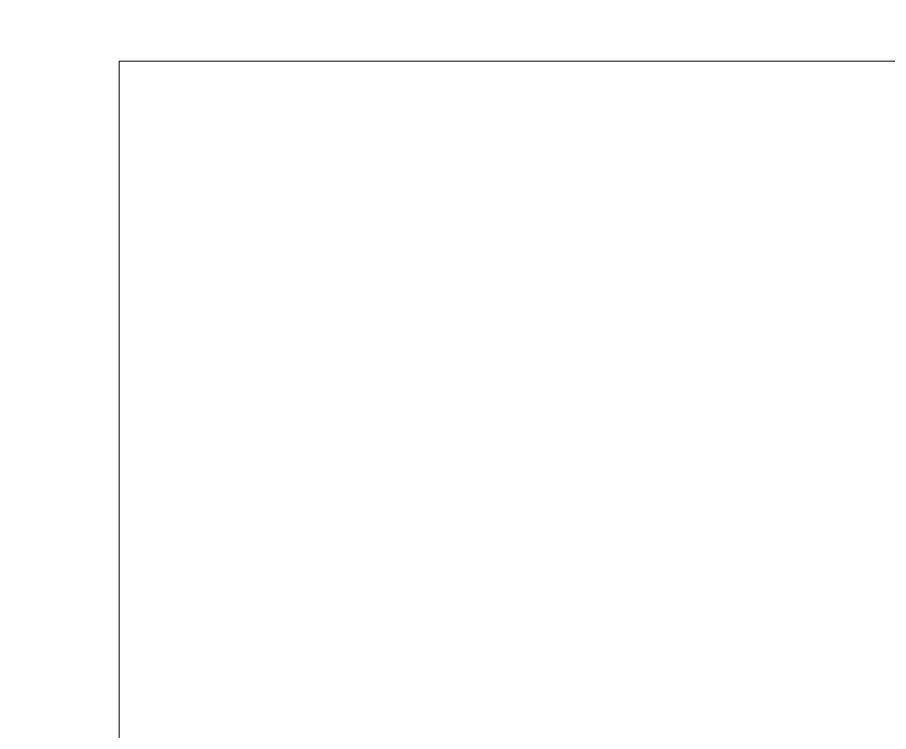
# Model space of a CAD drawing. Header units: millimetres. Extents: x 81773 to 282675, y -8553 to 29000.
# Drawn here: x 109747.35 to 109770, y 6602.57 to 6621.14 of the extents above; entities that cross this region are included whole.
import ezdxf

# ---------------------------------------------------------------- set-up
doc = ezdxf.new("R2010")
doc.units = ezdxf.units.MM
doc.layers.add('A-WALL', color=7, linetype='Continuous', lineweight=9)
doc.layers.add('I-WALL', color=7, linetype='Continuous', lineweight=9)
doc.layers.add('I-WALL-2', color=9, linetype='Continuous', lineweight=9, true_color=0x808080)
pattern_1 = [(45, (0, 0), (-35.35534, 35.35534), [])]

msp = doc.modelspace()

# ---------------------------------------------------------------- hatches: boundary and pattern name
at = {"layer": 'I-WALL'}
h = msp.add_hatch(dxfattribs=at)
h.set_pattern_fill('FP_5', color=256, style=0, pattern_type=2)
h.set_pattern_definition(pattern_1)
h.paths.add_polyline_path([(109750, 100), (109749, 3755), (109670, 3755), (109670, 100)])
h.paths.add_polyline_path([(109749, 5155), (109750, 5155), (109750, 10400), (109670, 10400), (109670, 5155), (109720, 5155)])
h = msp.add_hatch(dxfattribs=at)
h.set_pattern_fill('FP_5', color=256, style=0, pattern_type=2)
h.set_pattern_definition(pattern_1)
h.paths.add_polyline_path([(111574.77, 6620), (111930, 6620), (111930, 6700), (111635.359, 6700), (111574.77, 6683.765), (111574.77, 6700), (111230, 6700), (111230, 6620), (111260, 6620)])
h.paths.add_polyline_path([(110250, 6620), (110280, 6620), (110280, 6700), (109750, 6700), (109750, 6620), (109972.739, 6620)])
at = {"layer": 'I-WALL-2'}
h = msp.add_hatch(dxfattribs=at)
h.set_pattern_fill('FP_35', color=256, style=0, pattern_type=2)
h.set_pattern_definition([(0, (0, 0), (121.92, 30.48), [10.058, -81.382, 10.058, -81.382, -487.68]), (0, (0, 0), (121.92, 30.48), [-182.88, 10.058, -172.822, 10.058, -81.382, -213.36]), (0, (0, 0), (121.92, 30.48), [-457.2, 10.058, -50.902, 10.058, -142.342]), (120, (45.72, 15.24), (-87.356454, 90.345817), [10.058, -81.382, 10.058, -81.382, -487.68]), (120, (45.72, 15.24), (-87.356454, 90.345817), [-182.88, 10.058, -172.822, 10.058, -81.382, -213.36]), (120, (45.72, 15.24), (-87.356454, 90.345817), [-457.2, 10.058, -50.902, 10.058, -142.342]), (240, (60.96, 76.2), (-34.563546, -120.825817), [10.058, -81.382, 10.058, -81.382, -487.68]), (240, (60.96, 76.2), (-34.563546, -120.825817), [-182.88, 10.058, -172.822, 10.058, -81.382, -213.36]), (240, (60.96, 76.2), (-34.563546, -120.825817), [-457.2, 10.058, -50.902, 10.058, -142.342])])
h.paths.add_polyline_path([(111910, 6600), (111910, 6620), (111260, 6619.116), (111260, 6612), (111230, 6612), (111230, 6600), (111909, 6600)])
h.paths.add_polyline_path([(110250, 6600), (110280, 6600), (110280, 6612), (110250, 6612), (110250, 6620), (109750, 6620), (109750, 6600), (109972.739, 6600)])

# ---------------------------------------------------------------- linework, layer by layer
at = {"layer": 'A-WALL'}
for q in [(110250, 6620), (109750, 5210)]:
    msp.add_line((109750, 6620), q, dxfattribs=at)

doc.saveas('drawing.dxf')
